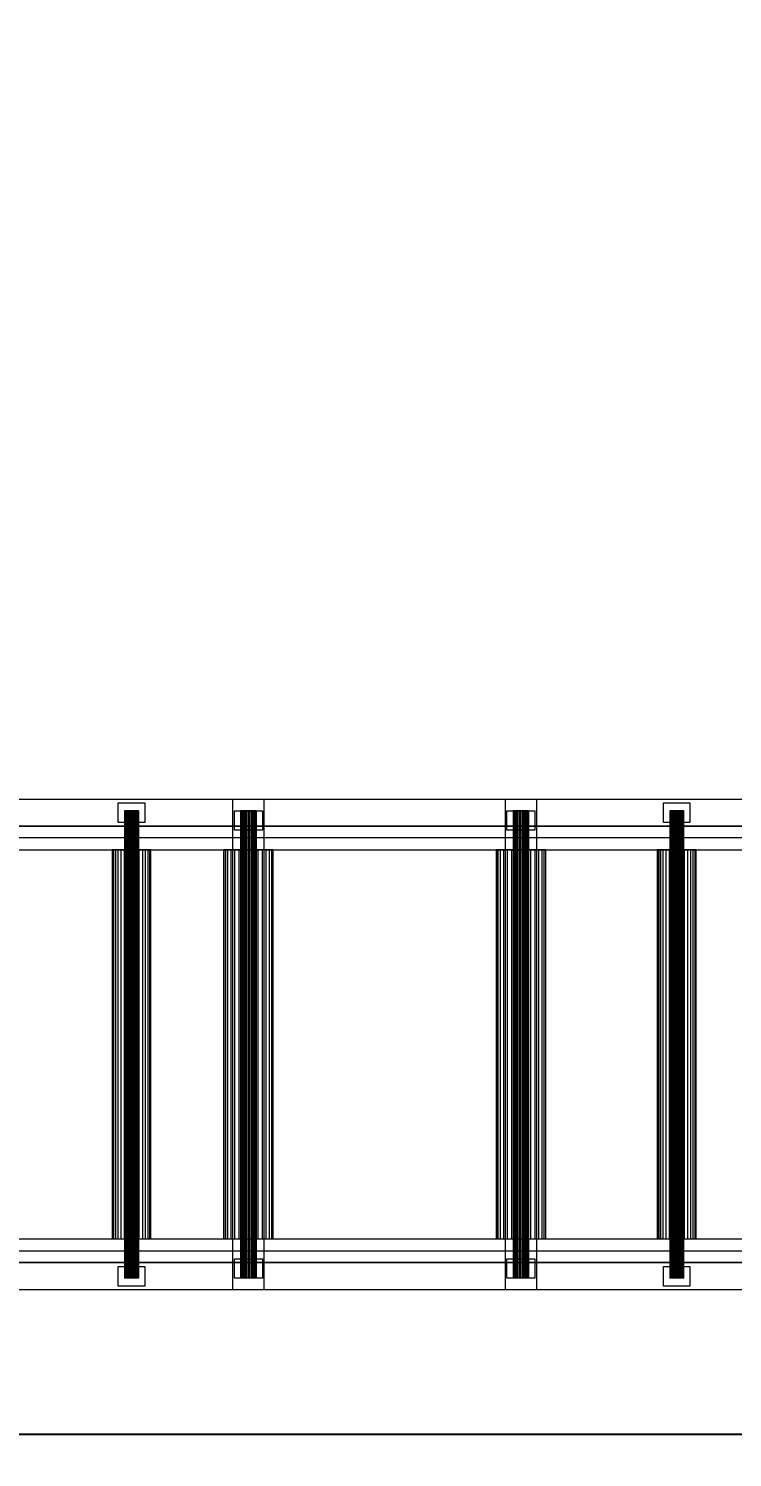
# Model space of a CAD drawing. Header units: millimetres. Extents: x -191664 to 191490, y -197311 to 10263.
# Drawn here: x 518 to 1422, y -195020 to -193186 of the extents above; entities that cross this region are included whole.
import ezdxf

# ---------------------------------------------------------------- set-up
doc = ezdxf.new("R2010")
doc.units = ezdxf.units.MM
doc.layers.add('R15_COTAS_TRANSPORTE_P', color=1, linetype='Continuous', lineweight=0)
doc.layers.add('R15_REPARTIDOR_BIELA_MANIVELA_P', color=3, linetype='Continuous', lineweight=0)
doc.dimstyles.new('PLANTA_20', dxfattribs={"dimtxt": 50, "dimasz": 30, "dimexe": 30, "dimexo": 16, "dimgap": 20, "dimtad": 1, "dimtih": 1, "dimtoh": 1, "dimdec": 1, "dimzin": 0, "dimdsep": 46, "dimcen": 0.09, "dimadec": 0, "dimazin": 0, "dimtfac": 1, "dimtdec": 4, "dimtofl": 0, "dimtmove": 0, "dimatfit": 3, "dimfxl": 1, "dimtolj": 1, "dimtzin": 0, "dimarcsym": 0})

# ---------------------------------------------------------------- blocks, each defined once
blk = doc.blocks.new('*D133')
at = {"layer": 'Defpoints', "color": 0, "transparency": 16777216}
for p in [(439.7, -194148), (217.9, -194406.1), (-500, -194490), (-500, -194490), (500, -194490)]:
    blk.add_point(p, dxfattribs=at)
at = {"layer": 'R15_COTAS_TRANSPORTE_P', "color": 0, "lineweight": -2, "transparency": 16777216}
blk.add_arc((-500, -194490), 722.8, 2.3783, 17.6217, dxfattribs=at)
at = {"layer": 'R15_COTAS_TRANSPORTE_P', "color": 0, "transparency": 16777216}
for points in [[(184.1, -194272.8), (193.6, -194269.6), (179.2, -194242.8)], [(227.1, -194459.9), (217.2, -194460.1), (222.8, -194490)]]:
    blk.add_solid(points, dxfattribs=at)
blk = doc.blocks.new('*D134')
at = {"layer": 'Defpoints', "color": 0, "transparency": 16777216}
for p in [(-500, -194740), (2467.9, -194740), (2467.9, -194990)]:
    blk.add_point(p, dxfattribs=at)
at = {"layer": 'R15_COTAS_TRANSPORTE_P', "color": 0, "lineweight": -2, "transparency": 16777216}
for p, q in [((-500, -194756), (-500, -195020)), ((2467.9, -194756), (2467.9, -195020)), ((-470, -194990), (2437.9, -194990))]:
    blk.add_line(p, q, dxfattribs=at)
at = {"layer": 'R15_COTAS_TRANSPORTE_P', "color": 0, "transparency": 16777216}
for points in [[(-470, -194985), (-470, -194995), (-500, -194990)], [(2437.9, -194985), (2437.9, -194995), (2467.9, -194990)]]:
    blk.add_solid(points, dxfattribs=at)

msp = doc.modelspace()

# ---------------------------------------------------------------- linework, layer by layer
at = {"layer": 'R15_REPARTIDOR_BIELA_MANIVELA_P', "color": 157, "true_color": 0x435b68}
for p, q in [((-100, -194175), (2567.89, -194175)), ((2567.89, -194210), (-100, -194210)), ((-100, -194770), (2567.89, -194770)), ((2567.89, -194805), (-100, -194805))]:
    msp.add_line(p, q, dxfattribs=at)
at = {"layer": 'R15_REPARTIDOR_BIELA_MANIVELA_P', "color": 253, "true_color": 0xa6b3ba}
for p, q in [((633, -194205), (633, -194180)), ((633, -194180), (667, -194180)), ((667, -194180), (667, -194205)), ((780, -194805), (780, -194175)), ((780, -194175), (820, -194175)), ((820, -194175), (820, -194805)), ((1130, -194805), (1130, -194175)), ((1130, -194175), (1170, -194175)), ((1170, -194175), (1170, -194805)), ((1333, -194205), (1333, -194180)), ((1333, -194180), (1367, -194180)), ((1367, -194180), (1367, -194205)), ((782, -194215), (782, -194190)), ((782, -194190), (818, -194190)), ((818, -194190), (818, -194215)), ((1132, -194215), (1132, -194190)), ((1132, -194190), (1168, -194190)), ((1168, -194190), (1168, -194215)), ((667, -194205), (633, -194205)), ((818, -194215), (782, -194215)), ((1168, -194215), (1132, -194215)), ((1367, -194205), (1333, -194205)), ((782, -194790), (782, -194765)), ((782, -194765), (818, -194765)), ((818, -194765), (818, -194790)), ((1132, -194790), (1132, -194765)), ((1132, -194765), (1168, -194765)), ((1168, -194765), (1168, -194790)), ((633, -194800), (633, -194775)), ((633, -194775), (667, -194775)), ((667, -194775), (667, -194800)), ((1333, -194800), (1333, -194775)), ((1333, -194775), (1367, -194775)), ((1367, -194775), (1367, -194800)), ((667, -194800), (633, -194800)), ((820, -194805), (780, -194805)), ((818, -194790), (782, -194790)), ((1170, -194805), (1130, -194805)), ((1168, -194790), (1132, -194790)), ((1367, -194800), (1333, -194800))]:
    msp.add_line(p, q, dxfattribs=at)
at = {"layer": 'R15_REPARTIDOR_BIELA_MANIVELA_P', "color": 253, "true_color": 0xa8b4b9}
for p, q in [((641.17, -194190), (641, -194190)), ((641, -194190), (641, -194790)), ((641.69, -194190), (641.17, -194190)), ((641.17, -194190), (641.17, -194790)), ((642.52, -194190), (641.69, -194190)), ((641.69, -194190), (641.69, -194790)), ((643.64, -194190), (642.52, -194190)), ((642.52, -194190), (642.52, -194790)), ((645, -194190), (643.64, -194190)), ((643.64, -194190), (643.64, -194790)), ((646.56, -194190), (645, -194190)), ((645, -194190), (645, -194790)), ((648.24, -194190), (646.56, -194190)), ((646.56, -194190), (646.56, -194790)), ((650, -194190), (648.24, -194190)), ((648.24, -194190), (648.24, -194790)), ((651.76, -194190), (650, -194190)), ((650, -194190), (650, -194790)), ((653.44, -194190), (651.76, -194190)), ((651.76, -194190), (651.76, -194790)), ((655, -194190), (653.44, -194190)), ((653.44, -194190), (653.44, -194790)), ((656.36, -194190), (655, -194190)), ((655, -194190), (655, -194790)), ((657.48, -194190), (656.36, -194190)), ((656.36, -194190), (656.36, -194790)), ((658.31, -194190), (657.48, -194190)), ((657.48, -194190), (657.48, -194790)), ((658.83, -194190), (658.31, -194190)), ((658.31, -194190), (658.31, -194790)), ((658.83, -194190), (659, -194190)), ((658.83, -194190), (658.83, -194790)), ((659, -194790), (659, -194190)), ((790.19, -194190), (790, -194190)), ((790, -194190), (790, -194790)), ((790.76, -194190), (790.19, -194190)), ((790.19, -194190), (790.19, -194790)), ((791.69, -194190), (790.76, -194190)), ((790.76, -194190), (790.76, -194790)), ((792.93, -194190), (791.69, -194190)), ((791.69, -194190), (791.69, -194790)), ((794.44, -194190), (792.93, -194190)), ((792.93, -194190), (792.93, -194790)), ((796.17, -194190), (794.44, -194190)), ((794.44, -194190), (794.44, -194790)), ((798.05, -194190), (796.17, -194190)), ((796.17, -194190), (796.17, -194790)), ((800, -194190), (798.05, -194190)), ((798.05, -194190), (798.05, -194790)), ((801.95, -194190), (800, -194190)), ((800, -194190), (800, -194790)), ((803.83, -194190), (801.95, -194190)), ((801.95, -194190), (801.95, -194790)), ((805.56, -194190), (803.83, -194190)), ((803.83, -194190), (803.83, -194790)), ((807.07, -194190), (805.56, -194190)), ((805.56, -194190), (805.56, -194790)), ((808.31, -194190), (807.07, -194190)), ((807.07, -194190), (807.07, -194790)), ((809.24, -194190), (808.31, -194190)), ((808.31, -194190), (808.31, -194790)), ((809.81, -194190), (809.24, -194190)), ((809.24, -194190), (809.24, -194790)), ((809.81, -194190), (810, -194190)), ((809.81, -194190), (809.81, -194790)), ((810, -194790), (810, -194190)), ((1140.19, -194190), (1140, -194190)), ((1140, -194190), (1140, -194790)), ((1140.76, -194190), (1140.19, -194190)), ((1140.19, -194190), (1140.19, -194790)), ((1141.69, -194190), (1140.76, -194190)), ((1140.76, -194190), (1140.76, -194790)), ((1142.93, -194190), (1141.69, -194190)), ((1141.69, -194190), (1141.69, -194790)), ((1144.44, -194190), (1142.93, -194190)), ((1142.93, -194190), (1142.93, -194790)), ((1146.17, -194190), (1144.44, -194190)), ((1144.44, -194190), (1144.44, -194790)), ((1148.05, -194190), (1146.17, -194190)), ((1146.17, -194190), (1146.17, -194790)), ((1150, -194190), (1148.05, -194190)), ((1148.05, -194190), (1148.05, -194790)), ((1151.95, -194190), (1150, -194190)), ((1150, -194190), (1150, -194790)), ((1153.83, -194190), (1151.95, -194190)), ((1151.95, -194190), (1151.95, -194790)), ((1155.56, -194190), (1153.83, -194190)), ((1153.83, -194190), (1153.83, -194790)), ((1157.07, -194190), (1155.56, -194190)), ((1155.56, -194190), (1155.56, -194790)), ((1158.31, -194190), (1157.07, -194190)), ((1157.07, -194190), (1157.07, -194790)), ((1159.24, -194190), (1158.31, -194190)), ((1158.31, -194190), (1158.31, -194790)), ((1159.81, -194190), (1159.24, -194190)), ((1159.24, -194190), (1159.24, -194790)), ((1159.81, -194190), (1160, -194190)), ((1159.81, -194190), (1159.81, -194790)), ((1160, -194790), (1160, -194190)), ((1341.17, -194190), (1341, -194190)), ((1341, -194190), (1341, -194790)), ((1341.69, -194190), (1341.17, -194190)), ((1341.17, -194190), (1341.17, -194790)), ((1342.52, -194190), (1341.69, -194190)), ((1341.69, -194190), (1341.69, -194790)), ((1343.64, -194190), (1342.52, -194190)), ((1342.52, -194190), (1342.52, -194790)), ((1345, -194190), (1343.64, -194190)), ((1343.64, -194190), (1343.64, -194790)), ((1346.56, -194190), (1345, -194190)), ((1345, -194190), (1345, -194790)), ((1348.24, -194190), (1346.56, -194190)), ((1346.56, -194190), (1346.56, -194790)), ((1350, -194190), (1348.24, -194190)), ((1348.24, -194190), (1348.24, -194790)), ((1351.76, -194190), (1350, -194190)), ((1350, -194190), (1350, -194790)), ((1353.44, -194190), (1351.76, -194190)), ((1351.76, -194190), (1351.76, -194790)), ((1355, -194190), (1353.44, -194190)), ((1353.44, -194190), (1353.44, -194790)), ((1356.36, -194190), (1355, -194190)), ((1355, -194190), (1355, -194790)), ((1357.48, -194190), (1356.36, -194190)), ((1356.36, -194190), (1356.36, -194790)), ((1358.31, -194190), (1357.48, -194190)), ((1357.48, -194190), (1357.48, -194790)), ((1358.83, -194190), (1358.31, -194190)), ((1358.31, -194190), (1358.31, -194790)), ((1358.83, -194190), (1359, -194190)), ((1358.83, -194190), (1358.83, -194790)), ((1359, -194790), (1359, -194190)), ((625.48, -194240), (625, -194240)), ((625, -194240), (625, -194740)), ((626.9, -194240), (625.48, -194240)), ((625.48, -194240), (625.48, -194740)), ((629.21, -194240), (626.9, -194240)), ((626.9, -194240), (626.9, -194740)), ((632.32, -194240), (629.21, -194240)), ((629.21, -194240), (629.21, -194740)), ((636.11, -194240), (632.32, -194240)), ((632.32, -194240), (632.32, -194740)), ((640.43, -194240), (636.11, -194240)), ((636.11, -194240), (636.11, -194740)), ((645.12, -194240), (640.43, -194240)), ((640.43, -194240), (640.43, -194740)), ((650, -194240), (645.12, -194240)), ((645.12, -194240), (645.12, -194740)), ((654.88, -194240), (650, -194240)), ((650, -194240), (650, -194740)), ((659.57, -194240), (654.88, -194240)), ((654.88, -194240), (654.88, -194740)), ((663.89, -194240), (659.57, -194240)), ((659.57, -194240), (659.57, -194740)), ((667.68, -194240), (663.89, -194240)), ((663.89, -194240), (663.89, -194740)), ((670.79, -194240), (667.68, -194240)), ((667.68, -194240), (667.68, -194740)), ((673.1, -194240), (670.79, -194240)), ((670.79, -194240), (670.79, -194740)), ((674.52, -194240), (673.1, -194240)), ((673.1, -194240), (673.1, -194740)), ((674.52, -194240), (675, -194240)), ((674.52, -194240), (674.52, -194740)), ((675, -194740), (675, -194240)), ((768.61, -194240), (768, -194240)), ((768, -194240), (768, -194740)), ((770.44, -194240), (768.61, -194240)), ((768.61, -194240), (768.61, -194740)), ((773.39, -194240), (770.44, -194240)), ((770.44, -194240), (770.44, -194740)), ((777.37, -194240), (773.39, -194240)), ((773.39, -194240), (773.39, -194740)), ((782.22, -194240), (777.37, -194240)), ((777.37, -194240), (777.37, -194740)), ((787.75, -194240), (782.22, -194240)), ((782.22, -194240), (782.22, -194740)), ((793.76, -194240), (787.75, -194240)), ((787.75, -194240), (787.75, -194740)), ((800, -194240), (793.76, -194240)), ((793.76, -194240), (793.76, -194740)), ((806.24, -194240), (800, -194240)), ((800, -194240), (800, -194740)), ((812.25, -194240), (806.24, -194240)), ((806.24, -194240), (806.24, -194740)), ((817.78, -194240), (812.25, -194240)), ((812.25, -194240), (812.25, -194740)), ((822.63, -194240), (817.78, -194240)), ((817.78, -194240), (817.78, -194740)), ((826.61, -194240), (822.63, -194240)), ((822.63, -194240), (822.63, -194740)), ((829.56, -194240), (826.61, -194240)), ((826.61, -194240), (826.61, -194740)), ((831.39, -194240), (829.56, -194240)), ((829.56, -194240), (829.56, -194740)), ((831.39, -194240), (832, -194240)), ((831.39, -194240), (831.39, -194740)), ((832, -194740), (832, -194240)), ((1118.61, -194240), (1118, -194240)), ((1118, -194240), (1118, -194740)), ((1120.44, -194240), (1118.61, -194240)), ((1118.61, -194240), (1118.61, -194740)), ((1123.39, -194240), (1120.44, -194240)), ((1120.44, -194240), (1120.44, -194740)), ((1127.37, -194240), (1123.39, -194240)), ((1123.39, -194240), (1123.39, -194740)), ((1132.22, -194240), (1127.37, -194240)), ((1127.37, -194240), (1127.37, -194740)), ((1137.75, -194240), (1132.22, -194240)), ((1132.22, -194240), (1132.22, -194740)), ((1143.76, -194240), (1137.75, -194240)), ((1137.75, -194240), (1137.75, -194740)), ((1150, -194240), (1143.76, -194240)), ((1143.76, -194240), (1143.76, -194740)), ((1156.24, -194240), (1150, -194240)), ((1150, -194240), (1150, -194740)), ((1162.25, -194240), (1156.24, -194240)), ((1156.24, -194240), (1156.24, -194740)), ((1167.78, -194240), (1162.25, -194240)), ((1162.25, -194240), (1162.25, -194740)), ((1172.63, -194240), (1167.78, -194240)), ((1167.78, -194240), (1167.78, -194740)), ((1176.61, -194240), (1172.63, -194240)), ((1172.63, -194240), (1172.63, -194740)), ((1179.56, -194240), (1176.61, -194240)), ((1176.61, -194240), (1176.61, -194740)), ((1181.39, -194240), (1179.56, -194240)), ((1179.56, -194240), (1179.56, -194740)), ((1181.39, -194240), (1182, -194240)), ((1181.39, -194240), (1181.39, -194740)), ((1182, -194740), (1182, -194240)), ((1325.48, -194240), (1325, -194240)), ((1325, -194240), (1325, -194740)), ((1326.9, -194240), (1325.48, -194240)), ((1325.48, -194240), (1325.48, -194740)), ((1329.21, -194240), (1326.9, -194240)), ((1326.9, -194240), (1326.9, -194740)), ((1332.32, -194240), (1329.21, -194240)), ((1329.21, -194240), (1329.21, -194740)), ((1336.11, -194240), (1332.32, -194240)), ((1332.32, -194240), (1332.32, -194740)), ((1340.43, -194240), (1336.11, -194240)), ((1336.11, -194240), (1336.11, -194740)), ((1345.12, -194240), (1340.43, -194240)), ((1340.43, -194240), (1340.43, -194740)), ((1350, -194240), (1345.12, -194240)), ((1345.12, -194240), (1345.12, -194740)), ((1354.88, -194240), (1350, -194240)), ((1350, -194240), (1350, -194740)), ((1359.57, -194240), (1354.88, -194240)), ((1354.88, -194240), (1354.88, -194740)), ((1363.89, -194240), (1359.57, -194240)), ((1359.57, -194240), (1359.57, -194740)), ((1367.68, -194240), (1363.89, -194240)), ((1363.89, -194240), (1363.89, -194740)), ((1370.79, -194240), (1367.68, -194240)), ((1367.68, -194240), (1367.68, -194740)), ((1373.1, -194240), (1370.79, -194240)), ((1370.79, -194240), (1370.79, -194740)), ((1374.52, -194240), (1373.1, -194240)), ((1373.1, -194240), (1373.1, -194740)), ((1374.52, -194240), (1375, -194240)), ((1374.52, -194240), (1374.52, -194740)), ((1375, -194740), (1375, -194240)), ((625.48, -194740), (625, -194740)), ((626.9, -194740), (625.48, -194740)), ((629.21, -194740), (626.9, -194740)), ((632.32, -194740), (629.21, -194740)), ((636.11, -194740), (632.32, -194740)), ((640.43, -194740), (636.11, -194740)), ((645.12, -194740), (640.43, -194740)), ((650, -194740), (645.12, -194740)), ((654.88, -194740), (650, -194740)), ((659.57, -194740), (654.88, -194740)), ((663.89, -194740), (659.57, -194740)), ((667.68, -194740), (663.89, -194740)), ((670.79, -194740), (667.68, -194740)), ((673.1, -194740), (670.79, -194740)), ((674.52, -194740), (673.1, -194740)), ((675, -194740), (674.52, -194740)), ((768.61, -194740), (768, -194740)), ((770.44, -194740), (768.61, -194740)), ((773.39, -194740), (770.44, -194740)), ((777.37, -194740), (773.39, -194740)), ((782.22, -194740), (777.37, -194740)), ((787.75, -194740), (782.22, -194740)), ((793.76, -194740), (787.75, -194740)), ((800, -194740), (793.76, -194740)), ((806.24, -194740), (800, -194740)), ((812.25, -194740), (806.24, -194740)), ((817.78, -194740), (812.25, -194740)), ((822.63, -194740), (817.78, -194740)), ((826.61, -194740), (822.63, -194740)), ((829.56, -194740), (826.61, -194740)), ((831.39, -194740), (829.56, -194740)), ((832, -194740), (831.39, -194740)), ((1118.61, -194740), (1118, -194740)), ((1120.44, -194740), (1118.61, -194740)), ((1123.39, -194740), (1120.44, -194740)), ((1127.37, -194740), (1123.39, -194740)), ((1132.22, -194740), (1127.37, -194740)), ((1137.75, -194740), (1132.22, -194740)), ((1143.76, -194740), (1137.75, -194740)), ((1150, -194740), (1143.76, -194740)), ((1156.24, -194740), (1150, -194740)), ((1162.25, -194740), (1156.24, -194740)), ((1167.78, -194740), (1162.25, -194740)), ((1172.63, -194740), (1167.78, -194740)), ((1176.61, -194740), (1172.63, -194740)), ((1179.56, -194740), (1176.61, -194740)), ((1181.39, -194740), (1179.56, -194740)), ((1182, -194740), (1181.39, -194740)), ((1325.48, -194740), (1325, -194740)), ((1326.9, -194740), (1325.48, -194740)), ((1329.21, -194740), (1326.9, -194740)), ((1332.32, -194740), (1329.21, -194740)), ((1336.11, -194740), (1332.32, -194740)), ((1340.43, -194740), (1336.11, -194740)), ((1345.12, -194740), (1340.43, -194740)), ((1350, -194740), (1345.12, -194740)), ((1354.88, -194740), (1350, -194740)), ((1359.57, -194740), (1354.88, -194740)), ((1363.89, -194740), (1359.57, -194740)), ((1367.68, -194740), (1363.89, -194740)), ((1370.79, -194740), (1367.68, -194740)), ((1373.1, -194740), (1370.79, -194740)), ((1374.52, -194740), (1373.1, -194740)), ((1375, -194740), (1374.52, -194740)), ((641.17, -194790), (641, -194790)), ((641.69, -194790), (641.17, -194790)), ((642.52, -194790), (641.69, -194790)), ((643.64, -194790), (642.52, -194790)), ((645, -194790), (643.64, -194790)), ((646.56, -194790), (645, -194790)), ((648.24, -194790), (646.56, -194790)), ((650, -194790), (648.24, -194790)), ((651.76, -194790), (650, -194790)), ((653.44, -194790), (651.76, -194790)), ((655, -194790), (653.44, -194790)), ((656.36, -194790), (655, -194790)), ((657.48, -194790), (656.36, -194790)), ((658.31, -194790), (657.48, -194790)), ((658.83, -194790), (658.31, -194790)), ((659, -194790), (658.83, -194790)), ((790.19, -194790), (790, -194790)), ((790.76, -194790), (790.19, -194790)), ((791.69, -194790), (790.76, -194790)), ((792.93, -194790), (791.69, -194790)), ((794.44, -194790), (792.93, -194790)), ((796.17, -194790), (794.44, -194790)), ((798.05, -194790), (796.17, -194790)), ((800, -194790), (798.05, -194790)), ((801.95, -194790), (800, -194790)), ((803.83, -194790), (801.95, -194790)), ((805.56, -194790), (803.83, -194790)), ((807.07, -194790), (805.56, -194790)), ((808.31, -194790), (807.07, -194790)), ((809.24, -194790), (808.31, -194790)), ((809.81, -194790), (809.24, -194790)), ((810, -194790), (809.81, -194790)), ((1140.19, -194790), (1140, -194790)), ((1140.76, -194790), (1140.19, -194790)), ((1141.69, -194790), (1140.76, -194790)), ((1142.93, -194790), (1141.69, -194790)), ((1144.44, -194790), (1142.93, -194790)), ((1146.17, -194790), (1144.44, -194790)), ((1148.05, -194790), (1146.17, -194790)), ((1150, -194790), (1148.05, -194790)), ((1151.95, -194790), (1150, -194790)), ((1153.83, -194790), (1151.95, -194790)), ((1155.56, -194790), (1153.83, -194790)), ((1157.07, -194790), (1155.56, -194790)), ((1158.31, -194790), (1157.07, -194790)), ((1159.24, -194790), (1158.31, -194790)), ((1159.81, -194790), (1159.24, -194790)), ((1160, -194790), (1159.81, -194790)), ((1341.17, -194790), (1341, -194790)), ((1341.69, -194790), (1341.17, -194790)), ((1342.52, -194790), (1341.69, -194790)), ((1343.64, -194790), (1342.52, -194790)), ((1345, -194790), (1343.64, -194790)), ((1346.56, -194790), (1345, -194790)), ((1348.24, -194790), (1346.56, -194790)), ((1350, -194790), (1348.24, -194790)), ((1351.76, -194790), (1350, -194790)), ((1353.44, -194790), (1351.76, -194790)), ((1355, -194790), (1353.44, -194790)), ((1356.36, -194790), (1355, -194790)), ((1357.48, -194790), (1356.36, -194790)), ((1358.31, -194790), (1357.48, -194790)), ((1358.83, -194790), (1358.31, -194790)), ((1359, -194790), (1358.83, -194790))]:
    msp.add_line(p, q, dxfattribs=at)
at = {"layer": 'R15_REPARTIDOR_BIELA_MANIVELA_P', "color": 253, "true_color": 0x97a8b0}
for p, q in [((-450, -194210), (2417.89, -194210)), ((2417.89, -194225), (-450, -194225)), ((-450, -194755), (2417.89, -194755)), ((2417.89, -194770), (-450, -194770))]:
    msp.add_line(p, q, dxfattribs=at)
at = {"layer": 'R15_REPARTIDOR_BIELA_MANIVELA_P', "color": 139, "true_color": 0x345148}
for p, q in [((-500, -194240), (2467.89, -194240)), ((2467.89, -194740), (-500, -194740))]:
    msp.add_line(p, q, dxfattribs=at)

# ---------------------------------------------------------------- dimensions: what is measured, and where the dimension line sits
at = {"layer": 'R15_COTAS_TRANSPORTE_P'}
dim = msp.add_angular_dim_2l(base=(217.89, -194406.09), line1=((-500, -194490), (500, -194490)), line2=((-500, -194490), (439.69, -194147.98)), dimstyle='PLANTA_20', dxfattribs=at)
dim.commit()
dim.dimension.update_dxf_attribs({"geometry": '*D133', "text_midpoint": (191490.46, -33543.69)})
dim = msp.add_aligned_dim(p1=(-500, -194740), p2=(2467.89, -194740), distance=-250, text='<> P', dimstyle='PLANTA_20', dxfattribs=at)
dim.commit()
dim.dimension.update_dxf_attribs({"geometry": '*D134', "text_midpoint": (983.94, -194990)})

doc.saveas('drawing.dxf')
